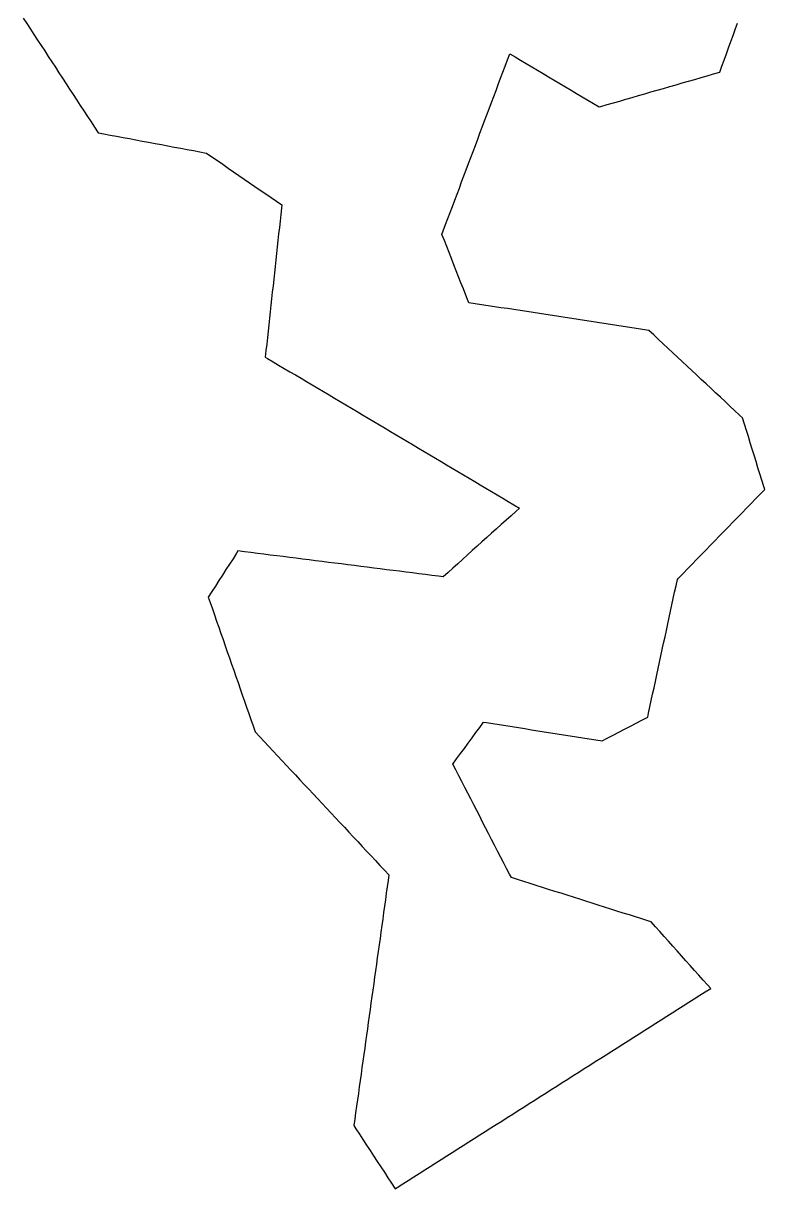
# Model space of a CAD drawing. Header units: millimetres. Extents: x 32 to 3054, y 42 to 5568.
# Drawn here: x 2665.9 to 2779.7, y 2964.3 to 3143.1 of the extents above; entities that cross this region are included whole.
import ezdxf

# ---------------------------------------------------------------- set-up
doc = ezdxf.new("R2010")
doc.units = ezdxf.units.MM
doc.layers.add('ALL_ISLANDS', color=7, linetype='Continuous')
doc.layers.add('OUTLINE_ISLAND_01', color=7, linetype='Continuous')

msp = doc.modelspace()

# ---------------------------------------------------------------- linework, layer by layer
at = {"layer": 'ALL_ISLANDS'}
msp.add_lwpolyline([(2665.8688, 3143.8988), (2666.4159, 3143.0617), (2666.963, 3142.2246), (2667.51, 3141.3875), (2668.0571, 3140.5504), (2668.6041, 3139.7133), (2669.1512, 3138.8762), (2669.6982, 3138.0391), (2670.2453, 3137.202), (2670.7923, 3136.3649), (2671.3394, 3135.5278), (2671.8864, 3134.6907), (2672.4335, 3133.8536), (2672.9805, 3133.0165), (2673.5276, 3132.1794), (2674.0746, 3131.3423), (2674.6217, 3130.5052), (2675.1687, 3129.6681), (2675.7158, 3128.831), (2676.2629, 3127.9939), (2676.8099, 3127.1568), (2677.357, 3126.3197), (2678.2326, 3126.1557), (2679.2155, 3125.9716), (2680.1984, 3125.7875), (2681.1813, 3125.6035), (2682.1642, 3125.4194), (2683.1471, 3125.2353), (2684.13, 3125.0512), (2685.1129, 3124.8671), (2686.0958, 3124.683), (2687.0787, 3124.4989), (2688.0616, 3124.3148), (2689.0446, 3124.1307), (2690.0275, 3123.9466), (2691.0104, 3123.7625), (2691.9933, 3123.5784), (2692.9762, 3123.3944), (2693.9591, 3123.2103), (2694.0067, 3123.1776), (2694.8315, 3122.6121), (2695.6563, 3122.0467), (2696.481, 3121.4812), (2697.3058, 3120.9157), (2698.1305, 3120.3502), (2698.9553, 3119.7847), (2699.7801, 3119.2193), (2700.6048, 3118.6538), (2701.4296, 3118.0883), (2702.2544, 3117.5228), (2703.0791, 3116.9574), (2703.9039, 3116.3919), (2704.7287, 3115.8264), (2705.5534, 3115.2609), (2705.5001, 3114.7706), (2705.3921, 3113.7764), (2705.284, 3112.7823), (2705.1759, 3111.7881), (2705.0679, 3110.794), (2704.9598, 3109.7998), (2704.8518, 3108.8057), (2704.7437, 3107.8116), (2704.6357, 3106.8174), (2704.5276, 3105.8233), (2704.4195, 3104.8291), (2704.3115, 3103.835), (2704.2034, 3102.8408), (2704.0954, 3101.8467), (2703.9873, 3100.8525), (2703.8792, 3099.8584), (2703.7712, 3098.8643), (2703.6631, 3097.8701), (2703.5551, 3096.876), (2703.447, 3095.8818), (2703.339, 3094.8877), (2703.2309, 3093.8935), (2703.1228, 3092.8994), (2703.0148, 3091.9052), (2703.3433, 3091.7103), (2704.2032, 3091.1998), (2705.0631, 3090.6894), (2705.9231, 3090.179), (2706.783, 3089.6686), (2707.6429, 3089.1581), (2708.5028, 3088.6477), (2709.3628, 3088.1373), (2710.2227, 3087.6269), (2711.0826, 3087.1165), (2711.9425, 3086.606), (2712.8025, 3086.0956), (2713.6624, 3085.5852), (2714.5223, 3085.0748), (2715.3822, 3084.5644), (2716.2422, 3084.0539), (2717.1021, 3083.5435), (2717.962, 3083.0331), (2718.8219, 3082.5227), (2719.6819, 3082.0123), (2720.5418, 3081.5018), (2721.4017, 3080.9914), (2722.2616, 3080.481), (2723.1216, 3079.9706), (2723.9815, 3079.4601), (2724.8414, 3078.9497), (2725.7013, 3078.4393), (2726.5613, 3077.9289), (2727.4212, 3077.4185), (2728.2811, 3076.908), (2729.141, 3076.3976), (2730.001, 3075.8872), (2730.8609, 3075.3768), (2731.7208, 3074.8664), (2732.5807, 3074.3559), (2733.4407, 3073.8455), (2734.3006, 3073.3351), (2735.1605, 3072.8247), (2736.0204, 3072.3143), (2736.8804, 3071.8038), (2737.7403, 3071.2934), (2738.6002, 3070.783), (2739.4601, 3070.2726), (2740.32, 3069.7621), (2741.18, 3069.2517), (2742.0399, 3068.7413), (2741.4807, 3068.2373), (2740.7379, 3067.5679), (2739.9951, 3066.8984), (2739.2523, 3066.2289), (2738.5094, 3065.5594), (2737.7666, 3064.8899), (2737.0238, 3064.2204), (2736.2809, 3063.5509), (2735.5381, 3062.8815), (2734.7953, 3062.212), (2734.0525, 3061.5425), (2733.3096, 3060.873), (2732.5668, 3060.2035), (2731.824, 3059.534), (2731.0812, 3058.8645), (2730.3383, 3058.1951), (2729.5861, 3058.2897), (2728.594, 3058.4145), (2727.6018, 3058.5393), (2726.6096, 3058.6641), (2725.6174, 3058.7889), (2724.6252, 3058.9138), (2723.6331, 3059.0386), (2722.6409, 3059.1634), (2721.6487, 3059.2882), (2720.6565, 3059.413), (2719.6643, 3059.5378), (2718.6722, 3059.6626), (2717.68, 3059.7874), (2716.6878, 3059.9123), (2715.6956, 3060.0371), (2714.7034, 3060.1619), (2713.7112, 3060.2867), (2712.7191, 3060.4115), (2711.7269, 3060.5363), (2710.7347, 3060.6611), (2709.7425, 3060.786), (2708.7503, 3060.9108), (2707.7582, 3061.0356), (2706.766, 3061.1604), (2705.7738, 3061.2852), (2704.7816, 3061.41), (2703.7894, 3061.5348), (2702.7973, 3061.6597), (2701.8051, 3061.7845), (2700.8129, 3061.9093), (2699.8207, 3062.0341), (2698.8285, 3062.1589), (2698.6054, 3061.8132), (2698.063, 3060.973), (2697.5207, 3060.1329), (2696.9783, 3059.2927), (2696.436, 3058.4526), (2695.8937, 3057.6124), (2695.3513, 3056.7723), (2694.809, 3055.9321), (2694.2666, 3055.092), (2694.563, 3054.2398), (2694.8914, 3053.2953), (2695.2199, 3052.3508), (2695.5484, 3051.4063), (2695.8768, 3050.4618), (2696.2053, 3049.5173), (2696.5338, 3048.5727), (2696.8622, 3047.6282), (2697.1907, 3046.6837), (2697.5192, 3045.7392), (2697.8477, 3044.7947), (2698.1761, 3043.8502), (2698.5046, 3042.9057), (2698.8331, 3041.9611), (2699.1615, 3041.0166), (2699.49, 3040.0721), (2699.8185, 3039.1276), (2700.147, 3038.1831), (2700.4754, 3037.2386), (2700.8039, 3036.2941), (2701.1324, 3035.3495), (2701.4608, 3034.405), (2701.4965, 3034.3669), (2702.1796, 3033.6366), (2702.8628, 3032.9063), (2703.5459, 3032.1761), (2704.2291, 3031.4458), (2704.9122, 3030.7155), (2705.5953, 3029.9852), (2706.2785, 3029.2549), (2706.9616, 3028.5246), (2707.6448, 3027.7943), (2708.3279, 3027.0641), (2709.0111, 3026.3338), (2709.6942, 3025.6035), (2710.3773, 3024.8732), (2711.0605, 3024.1429), (2711.7436, 3023.4126), (2712.4268, 3022.6823), (2713.1099, 3021.9521), (2713.7931, 3021.2218), (2714.4762, 3020.4915), (2715.1593, 3019.7612), (2715.8425, 3019.0309), (2716.5256, 3018.3006), (2717.2088, 3017.5704), (2717.8919, 3016.8401), (2718.575, 3016.1098), (2719.2582, 3015.3795), (2719.9413, 3014.6492), (2720.6245, 3013.9189), (2721.3076, 3013.1886), (2721.9908, 3012.4584), (2721.8737, 3011.6209), (2721.7354, 3010.6305), (2721.597, 3009.6402), (2721.4586, 3008.6498), (2721.3202, 3007.6594), (2721.1818, 3006.669), (2721.0434, 3005.6786), (2720.905, 3004.6883), (2720.7667, 3003.6979), (2720.6283, 3002.7075), (2720.4899, 3001.7171), (2720.3515, 3000.7267), (2720.2131, 2999.7364), (2720.0747, 2998.746), (2719.9363, 2997.7556), (2719.7979, 2996.7652), (2719.6596, 2995.7749), (2719.5212, 2994.7845), (2719.3828, 2993.7941), (2719.2444, 2992.8037), (2719.106, 2991.8133), (2718.9676, 2990.823), (2718.8292, 2989.8326), (2718.6909, 2988.8422), (2718.5525, 2987.8518), (2718.4141, 2986.8615), (2718.2757, 2985.8711), (2718.1373, 2984.8807), (2717.9989, 2983.8903), (2717.8605, 2982.8999), (2717.7221, 2981.9096), (2717.5838, 2980.9192), (2717.4454, 2979.9288), (2717.307, 2978.9384), (2717.1686, 2977.948), (2717.0302, 2976.9577), (2716.8918, 2975.9673), (2716.7534, 2974.9769), (2716.6151, 2973.9865), (2716.9182, 2973.5227), (2717.4654, 2972.6857), (2718.0126, 2971.8487), (2718.5597, 2971.0117), (2719.1069, 2970.1746), (2719.654, 2969.3376), (2720.2012, 2968.5006), (2720.7483, 2967.6635), (2721.2955, 2966.8265), (2721.8427, 2965.9895), (2722.3898, 2965.1525), (2722.937, 2964.3154), (2723.2643, 2964.523), (2724.1087, 2965.0587), (2724.9531, 2965.5943), (2725.7976, 2966.13), (2726.642, 2966.6656), (2727.4865, 2967.2012), (2728.3309, 2967.7369), (2729.1754, 2968.2725), (2730.0198, 2968.8082), (2730.8642, 2969.3438), (2731.7087, 2969.8795), (2732.5531, 2970.4151), (2733.3976, 2970.9508), (2734.242, 2971.4864), (2735.0865, 2972.022), (2735.9309, 2972.5577), (2736.7754, 2973.0933), (2737.6198, 2973.629), (2738.4642, 2974.1646), (2739.3087, 2974.7003), (2740.1531, 2975.2359), (2740.9976, 2975.7716), (2741.842, 2976.3072), (2742.6865, 2976.8428), (2743.5309, 2977.3785), (2744.3753, 2977.9141), (2745.2198, 2978.4498), (2746.0642, 2978.9854), (2746.9087, 2979.5211), (2747.7531, 2980.0567), (2748.5976, 2980.5924), (2749.442, 2981.128), (2750.2865, 2981.6636), (2751.1309, 2982.1993), (2751.9753, 2982.7349), (2752.8198, 2983.2706), (2753.6642, 2983.8062), (2754.5087, 2984.3419), (2755.3531, 2984.8775), (2756.1976, 2985.4132), (2757.042, 2985.9488), (2757.8864, 2986.4844), (2758.7309, 2987.0201), (2759.5753, 2987.5557), (2760.4198, 2988.0914), (2761.2642, 2988.627), (2762.1087, 2989.1627), (2762.9531, 2989.6983), (2763.7975, 2990.234), (2764.642, 2990.7696), (2765.4864, 2991.3052), (2766.3309, 2991.8409), (2767.1753, 2992.3765), (2768.0198, 2992.9122), (2768.8642, 2993.4478), (2769.7087, 2993.9835), (2770.5531, 2994.5191), (2771.3975, 2995.0548), (2770.9268, 2995.579), (2770.2587, 2996.3231), (2769.5906, 2997.0671), (2768.9225, 2997.8112), (2768.2544, 2998.5553), (2767.5863, 2999.2993), (2766.9182, 3000.0434), (2766.2501, 3000.7875), (2765.582, 3001.5316), (2764.9139, 3002.2756), (2764.2458, 3003.0197), (2763.5777, 3003.7638), (2762.9096, 3004.5079), (2762.2415, 3005.2519), (2761.7686, 3005.4019), (2760.8154, 3005.7042), (2759.8622, 3006.0066), (2758.909, 3006.3089), (2757.9558, 3006.6112), (2757.0026, 3006.9135), (2756.0494, 3007.2158), (2755.0962, 3007.5182), (2754.143, 3007.8205), (2753.1898, 3008.1228), (2752.2365, 3008.4251), (2751.2833, 3008.7274), (2750.3301, 3009.0298), (2749.3769, 3009.3321), (2748.4237, 3009.6344), (2747.4705, 3009.9367), (2746.5173, 3010.239), (2745.5641, 3010.5414), (2744.6109, 3010.8437), (2743.6577, 3011.146), (2742.7045, 3011.4483), (2741.7513, 3011.7506), (2740.7981, 3012.053), (2740.5279, 3012.5744), (2740.0679, 3013.4623), (2739.6078, 3014.3502), (2739.1478, 3015.2381), (2738.6878, 3016.126), (2738.2277, 3017.0139), (2737.7677, 3017.9018), (2737.3077, 3018.7897), (2736.8476, 3019.6776), (2736.3876, 3020.5655), (2735.9276, 3021.4534), (2735.4675, 3022.3413), (2735.0075, 3023.2292), (2734.5475, 3024.1171), (2734.0874, 3025.005), (2733.6274, 3025.8929), (2733.1674, 3026.7808), (2732.7073, 3027.6687), (2732.2473, 3028.5566), (2731.7872, 3029.4445), (2731.7967, 3029.4573), (2732.3892, 3030.2629), (2732.9817, 3031.0685), (2733.5742, 3031.874), (2734.1667, 3032.6796), (2734.7592, 3033.4852), (2735.3517, 3034.2907), (2735.9442, 3035.0963), (2736.5367, 3035.9019), (2736.9565, 3035.8355), (2737.9443, 3035.6793), (2738.932, 3035.5231), (2739.9197, 3035.3669), (2740.9074, 3035.2106), (2741.8952, 3035.0544), (2742.8829, 3034.8982), (2743.8706, 3034.742), (2744.8583, 3034.5858), (2745.8461, 3034.4296), (2746.8338, 3034.2734), (2747.8215, 3034.1172), (2748.8092, 3033.961), (2749.797, 3033.8048), (2750.7847, 3033.6486), (2751.7724, 3033.4924), (2752.7601, 3033.3362), (2753.7479, 3033.18), (2754.7356, 3033.0238), (2755.5186, 3033.4342), (2756.4043, 3033.8984), (2757.29, 3034.3626), (2758.1757, 3034.8268), (2759.0615, 3035.291), (2759.9472, 3035.7552), (2760.8329, 3036.2194), (2761.7186, 3036.6836), (2761.8454, 3037.2703), (2762.0565, 3038.2477), (2762.2677, 3039.2252), (2762.4789, 3040.2026), (2762.6901, 3041.1801), (2762.9012, 3042.1575), (2763.1124, 3043.135), (2763.3236, 3044.1124), (2763.5347, 3045.0899), (2763.7459, 3046.0673), (2763.9571, 3047.0448), (2764.1682, 3048.0222), (2764.3794, 3048.9997), (2764.5906, 3049.9771), (2764.8017, 3050.9546), (2765.0129, 3051.932), (2765.2241, 3052.9095), (2765.4352, 3053.8869), (2765.6464, 3054.8644), (2765.8576, 3055.8418), (2766.0687, 3056.8193), (2766.2799, 3057.7967), (2766.4489, 3057.9708), (2767.1455, 3058.6883), (2767.8421, 3059.4057), (2768.5387, 3060.1232), (2769.2353, 3060.8407), (2769.9319, 3061.5581), (2770.6285, 3062.2756), (2771.3251, 3062.993), (2772.0217, 3063.7105), (2772.7183, 3064.428), (2773.4149, 3065.1454), (2774.1115, 3065.8629), (2774.8081, 3066.5803), (2775.5047, 3067.2978), (2776.2013, 3068.0152), (2776.8979, 3068.7327), (2777.5945, 3069.4502), (2778.2911, 3070.1676), (2778.9877, 3070.8851), (2779.6843, 3071.6025), (2779.5417, 3072.0625), (2779.2454, 3073.0176), (2778.9491, 3073.9727), (2778.6528, 3074.9278), (2778.3565, 3075.8829), (2778.0602, 3076.838), (2777.7639, 3077.7931), (2777.4676, 3078.7482), (2777.1713, 3079.7033), (2776.875, 3080.6584), (2776.5787, 3081.6135), (2776.2824, 3082.5686), (2775.7994, 3083.0196), (2775.0685, 3083.7021), (2774.3376, 3084.3846), (2773.6067, 3085.0671), (2772.8758, 3085.7496), (2772.1449, 3086.4321), (2771.414, 3087.1146), (2770.6831, 3087.7971), (2769.9522, 3088.4795), (2769.2213, 3089.162), (2768.4905, 3089.8445), (2767.7596, 3090.527), (2767.0287, 3091.2095), (2766.2978, 3091.892), (2765.5669, 3092.5745), (2764.836, 3093.257), (2764.1051, 3093.9395), (2763.3742, 3094.622), (2762.6433, 3095.3045), (2761.9124, 3095.987), (2760.9342, 3096.1376), (2759.9459, 3096.2899), (2758.9575, 3096.4421), (2757.9692, 3096.5944), (2756.9808, 3096.7466), (2755.9925, 3096.8989), (2755.0042, 3097.0511), (2754.0158, 3097.2034), (2753.0275, 3097.3556), (2752.0391, 3097.5079), (2751.0508, 3097.6602), (2750.0625, 3097.8124), (2749.0741, 3097.9647), (2748.0858, 3098.1169), (2747.0974, 3098.2692), (2746.1091, 3098.4214), (2745.1207, 3098.5737), (2744.1324, 3098.7259), (2743.1441, 3098.8782), (2742.1557, 3099.0304), (2741.1674, 3099.1827), (2740.179, 3099.3349), (2739.1907, 3099.4872), (2738.2024, 3099.6394), (2737.214, 3099.7917), (2736.2257, 3099.9439), (2735.2373, 3100.0962), (2734.249, 3100.2484), (2734.1539, 3100.4909), (2733.789, 3101.4219), (2733.424, 3102.353), (2733.0591, 3103.284), (2732.6941, 3104.215), (2732.3291, 3105.146), (2731.9642, 3106.0771), (2731.5992, 3107.0081), (2731.2343, 3107.9391), (2730.8693, 3108.8701), (2730.5044, 3109.8012), (2730.1394, 3110.7322), (2730.348, 3111.2872), (2730.6999, 3112.2233), (2731.0517, 3113.1594), (2731.4035, 3114.0954), (2731.7554, 3115.0315), (2732.1072, 3115.9675), (2732.4591, 3116.9036), (2732.8109, 3117.8397), (2733.1627, 3118.7757), (2733.5146, 3119.7118), (2733.8664, 3120.6478), (2734.2183, 3121.5839), (2734.5701, 3122.52), (2734.9219, 3123.456), (2735.2738, 3124.3921), (2735.6256, 3125.3281), (2735.9775, 3126.2642), (2736.3293, 3127.2003), (2736.6811, 3128.1363), (2737.033, 3129.0724), (2737.3848, 3130.0084), (2737.7367, 3130.9445), (2738.0885, 3131.8806), (2738.4403, 3132.8166), (2738.7922, 3133.7527), (2739.144, 3134.6887), (2739.4959, 3135.6248), (2739.8477, 3136.5609), (2740.1995, 3137.4969), (2740.5514, 3138.433), (2741.3584, 3137.9527), (2742.2177, 3137.4413), (2743.0771, 3136.9299), (2743.9364, 3136.4185), (2744.7958, 3135.9071), (2745.6551, 3135.3957), (2746.5144, 3134.8843), (2747.3738, 3134.3729), (2748.2331, 3133.8615), (2749.0925, 3133.3501), (2749.9518, 3132.8387), (2750.8112, 3132.3273), (2751.6705, 3131.8159), (2752.5298, 3131.3045), (2753.3892, 3130.7931), (2754.2485, 3130.2817), (2754.5367, 3130.3648), (2755.4976, 3130.6417), (2756.4585, 3130.9186), (2757.4194, 3131.1955), (2758.3803, 3131.4724), (2759.3412, 3131.7494), (2760.3021, 3132.0263), (2761.263, 3132.3032), (2762.2239, 3132.5801), (2763.1848, 3132.857), (2764.1457, 3133.1339), (2765.1066, 3133.4108), (2766.0674, 3133.6877), (2767.0283, 3133.9647), (2767.9892, 3134.2416), (2768.9501, 3134.5185), (2769.911, 3134.7954), (2770.8719, 3135.0723), (2771.8328, 3135.3492), (2772.7937, 3135.6261), (2773.1227, 3136.5386), (2773.4619, 3137.4793), (2773.8011, 3138.42), (2774.1404, 3139.3607), (2774.4796, 3140.3014), (2774.8188, 3141.2422), (2775.158, 3142.1829), (2775.4972, 3143.1236)], dxfattribs=at)
at = {"layer": 'OUTLINE_ISLAND_01'}
msp.add_lwpolyline([(2665.8688, 3143.8988), (2666.4159, 3143.0617), (2666.963, 3142.2246), (2667.51, 3141.3875), (2668.0571, 3140.5504), (2668.6041, 3139.7133), (2669.1512, 3138.8762), (2669.6982, 3138.0391), (2670.2453, 3137.202), (2670.7923, 3136.3649), (2671.3394, 3135.5278), (2671.8864, 3134.6907), (2672.4335, 3133.8536), (2672.9805, 3133.0165), (2673.5276, 3132.1794), (2674.0746, 3131.3423), (2674.6217, 3130.5052), (2675.1687, 3129.6681), (2675.7158, 3128.831), (2676.2629, 3127.9939), (2676.8099, 3127.1568), (2677.357, 3126.3197), (2678.2326, 3126.1557), (2679.2155, 3125.9716), (2680.1984, 3125.7875), (2681.1813, 3125.6035), (2682.1642, 3125.4194), (2683.1471, 3125.2353), (2684.13, 3125.0512), (2685.1129, 3124.8671), (2686.0958, 3124.683), (2687.0787, 3124.4989), (2688.0616, 3124.3148), (2689.0446, 3124.1307), (2690.0275, 3123.9466), (2691.0104, 3123.7625), (2691.9933, 3123.5784), (2692.9762, 3123.3944), (2693.9591, 3123.2103), (2694.0067, 3123.1776), (2694.8315, 3122.6121), (2695.6563, 3122.0467), (2696.481, 3121.4812), (2697.3058, 3120.9157), (2698.1305, 3120.3502), (2698.9553, 3119.7847), (2699.7801, 3119.2193), (2700.6048, 3118.6538), (2701.4296, 3118.0883), (2702.2544, 3117.5228), (2703.0791, 3116.9574), (2703.9039, 3116.3919), (2704.7287, 3115.8264), (2705.5534, 3115.2609), (2705.5001, 3114.7706), (2705.3921, 3113.7764), (2705.284, 3112.7823), (2705.1759, 3111.7881), (2705.0679, 3110.794), (2704.9598, 3109.7998), (2704.8518, 3108.8057), (2704.7437, 3107.8116), (2704.6357, 3106.8174), (2704.5276, 3105.8233), (2704.4195, 3104.8291), (2704.3115, 3103.835), (2704.2034, 3102.8408), (2704.0954, 3101.8467), (2703.9873, 3100.8525), (2703.8792, 3099.8584), (2703.7712, 3098.8643), (2703.6631, 3097.8701), (2703.5551, 3096.876), (2703.447, 3095.8818), (2703.339, 3094.8877), (2703.2309, 3093.8935), (2703.1228, 3092.8994), (2703.0148, 3091.9052), (2703.3433, 3091.7103), (2704.2032, 3091.1998), (2705.0631, 3090.6894), (2705.9231, 3090.179), (2706.783, 3089.6686), (2707.6429, 3089.1581), (2708.5028, 3088.6477), (2709.3628, 3088.1373), (2710.2227, 3087.6269), (2711.0826, 3087.1165), (2711.9425, 3086.606), (2712.8025, 3086.0956), (2713.6624, 3085.5852), (2714.5223, 3085.0748), (2715.3822, 3084.5644), (2716.2422, 3084.0539), (2717.1021, 3083.5435), (2717.962, 3083.0331), (2718.8219, 3082.5227), (2719.6819, 3082.0123), (2720.5418, 3081.5018), (2721.4017, 3080.9914), (2722.2616, 3080.481), (2723.1216, 3079.9706), (2723.9815, 3079.4601), (2724.8414, 3078.9497), (2725.7013, 3078.4393), (2726.5613, 3077.9289), (2727.4212, 3077.4185), (2728.2811, 3076.908), (2729.141, 3076.3976), (2730.001, 3075.8872), (2730.8609, 3075.3768), (2731.7208, 3074.8664), (2732.5807, 3074.3559), (2733.4407, 3073.8455), (2734.3006, 3073.3351), (2735.1605, 3072.8247), (2736.0204, 3072.3143), (2736.8804, 3071.8038), (2737.7403, 3071.2934), (2738.6002, 3070.783), (2739.4601, 3070.2726), (2740.32, 3069.7621), (2741.18, 3069.2517), (2742.0399, 3068.7413), (2741.4807, 3068.2373), (2740.7379, 3067.5679), (2739.9951, 3066.8984), (2739.2523, 3066.2289), (2738.5094, 3065.5594), (2737.7666, 3064.8899), (2737.0238, 3064.2204), (2736.2809, 3063.5509), (2735.5381, 3062.8815), (2734.7953, 3062.212), (2734.0525, 3061.5425), (2733.3096, 3060.873), (2732.5668, 3060.2035), (2731.824, 3059.534), (2731.0812, 3058.8645), (2730.3383, 3058.1951), (2729.5861, 3058.2897), (2728.594, 3058.4145), (2727.6018, 3058.5393), (2726.6096, 3058.6641), (2725.6174, 3058.7889), (2724.6252, 3058.9138), (2723.6331, 3059.0386), (2722.6409, 3059.1634), (2721.6487, 3059.2882), (2720.6565, 3059.413), (2719.6643, 3059.5378), (2718.6722, 3059.6626), (2717.68, 3059.7874), (2716.6878, 3059.9123), (2715.6956, 3060.0371), (2714.7034, 3060.1619), (2713.7112, 3060.2867), (2712.7191, 3060.4115), (2711.7269, 3060.5363), (2710.7347, 3060.6611), (2709.7425, 3060.786), (2708.7503, 3060.9108), (2707.7582, 3061.0356), (2706.766, 3061.1604), (2705.7738, 3061.2852), (2704.7816, 3061.41), (2703.7894, 3061.5348), (2702.7973, 3061.6597), (2701.8051, 3061.7845), (2700.8129, 3061.9093), (2699.8207, 3062.0341), (2698.8285, 3062.1589), (2698.6054, 3061.8132), (2698.063, 3060.973), (2697.5207, 3060.1329), (2696.9783, 3059.2927), (2696.436, 3058.4526), (2695.8937, 3057.6124), (2695.3513, 3056.7723), (2694.809, 3055.9321), (2694.2666, 3055.092), (2694.563, 3054.2398), (2694.8914, 3053.2953), (2695.2199, 3052.3508), (2695.5484, 3051.4063), (2695.8768, 3050.4618), (2696.2053, 3049.5173), (2696.5338, 3048.5727), (2696.8622, 3047.6282), (2697.1907, 3046.6837), (2697.5192, 3045.7392), (2697.8477, 3044.7947), (2698.1761, 3043.8502), (2698.5046, 3042.9057), (2698.8331, 3041.9611), (2699.1615, 3041.0166), (2699.49, 3040.0721), (2699.8185, 3039.1276), (2700.147, 3038.1831), (2700.4754, 3037.2386), (2700.8039, 3036.2941), (2701.1324, 3035.3495), (2701.4608, 3034.405), (2701.4965, 3034.3669), (2702.1796, 3033.6366), (2702.8628, 3032.9063), (2703.5459, 3032.1761), (2704.2291, 3031.4458), (2704.9122, 3030.7155), (2705.5953, 3029.9852), (2706.2785, 3029.2549), (2706.9616, 3028.5246), (2707.6448, 3027.7943), (2708.3279, 3027.0641), (2709.0111, 3026.3338), (2709.6942, 3025.6035), (2710.3773, 3024.8732), (2711.0605, 3024.1429), (2711.7436, 3023.4126), (2712.4268, 3022.6823), (2713.1099, 3021.9521), (2713.7931, 3021.2218), (2714.4762, 3020.4915), (2715.1593, 3019.7612), (2715.8425, 3019.0309), (2716.5256, 3018.3006), (2717.2088, 3017.5704), (2717.8919, 3016.8401), (2718.575, 3016.1098), (2719.2582, 3015.3795), (2719.9413, 3014.6492), (2720.6245, 3013.9189), (2721.3076, 3013.1886), (2721.9908, 3012.4584), (2721.8737, 3011.6209), (2721.7354, 3010.6305), (2721.597, 3009.6402), (2721.4586, 3008.6498), (2721.3202, 3007.6594), (2721.1818, 3006.669), (2721.0434, 3005.6786), (2720.905, 3004.6883), (2720.7667, 3003.6979), (2720.6283, 3002.7075), (2720.4899, 3001.7171), (2720.3515, 3000.7267), (2720.2131, 2999.7364), (2720.0747, 2998.746), (2719.9363, 2997.7556), (2719.7979, 2996.7652), (2719.6596, 2995.7749), (2719.5212, 2994.7845), (2719.3828, 2993.7941), (2719.2444, 2992.8037), (2719.106, 2991.8133), (2718.9676, 2990.823), (2718.8292, 2989.8326), (2718.6909, 2988.8422), (2718.5525, 2987.8518), (2718.4141, 2986.8615), (2718.2757, 2985.8711), (2718.1373, 2984.8807), (2717.9989, 2983.8903), (2717.8605, 2982.8999), (2717.7221, 2981.9096), (2717.5838, 2980.9192), (2717.4454, 2979.9288), (2717.307, 2978.9384), (2717.1686, 2977.948), (2717.0302, 2976.9577), (2716.8918, 2975.9673), (2716.7534, 2974.9769), (2716.6151, 2973.9865), (2716.9182, 2973.5227), (2717.4654, 2972.6857), (2718.0126, 2971.8487), (2718.5597, 2971.0117), (2719.1069, 2970.1746), (2719.654, 2969.3376), (2720.2012, 2968.5006), (2720.7483, 2967.6635), (2721.2955, 2966.8265), (2721.8427, 2965.9895), (2722.3898, 2965.1525), (2722.937, 2964.3154), (2723.2643, 2964.523), (2724.1087, 2965.0587), (2724.9531, 2965.5943), (2725.7976, 2966.13), (2726.642, 2966.6656), (2727.4865, 2967.2012), (2728.3309, 2967.7369), (2729.1754, 2968.2725), (2730.0198, 2968.8082), (2730.8642, 2969.3438), (2731.7087, 2969.8795), (2732.5531, 2970.4151), (2733.3976, 2970.9508), (2734.242, 2971.4864), (2735.0865, 2972.022), (2735.9309, 2972.5577), (2736.7754, 2973.0933), (2737.6198, 2973.629), (2738.4642, 2974.1646), (2739.3087, 2974.7003), (2740.1531, 2975.2359), (2740.9976, 2975.7716), (2741.842, 2976.3072), (2742.6865, 2976.8428), (2743.5309, 2977.3785), (2744.3753, 2977.9141), (2745.2198, 2978.4498), (2746.0642, 2978.9854), (2746.9087, 2979.5211), (2747.7531, 2980.0567), (2748.5976, 2980.5924), (2749.442, 2981.128), (2750.2865, 2981.6636), (2751.1309, 2982.1993), (2751.9753, 2982.7349), (2752.8198, 2983.2706), (2753.6642, 2983.8062), (2754.5087, 2984.3419), (2755.3531, 2984.8775), (2756.1976, 2985.4132), (2757.042, 2985.9488), (2757.8864, 2986.4844), (2758.7309, 2987.0201), (2759.5753, 2987.5557), (2760.4198, 2988.0914), (2761.2642, 2988.627), (2762.1087, 2989.1627), (2762.9531, 2989.6983), (2763.7975, 2990.234), (2764.642, 2990.7696), (2765.4864, 2991.3052), (2766.3309, 2991.8409), (2767.1753, 2992.3765), (2768.0198, 2992.9122), (2768.8642, 2993.4478), (2769.7087, 2993.9835), (2770.5531, 2994.5191), (2771.3975, 2995.0548), (2770.9268, 2995.579), (2770.2587, 2996.3231), (2769.5906, 2997.0671), (2768.9225, 2997.8112), (2768.2544, 2998.5553), (2767.5863, 2999.2993), (2766.9182, 3000.0434), (2766.2501, 3000.7875), (2765.582, 3001.5316), (2764.9139, 3002.2756), (2764.2458, 3003.0197), (2763.5777, 3003.7638), (2762.9096, 3004.5079), (2762.2415, 3005.2519), (2761.7686, 3005.4019), (2760.8154, 3005.7042), (2759.8622, 3006.0066), (2758.909, 3006.3089), (2757.9558, 3006.6112), (2757.0026, 3006.9135), (2756.0494, 3007.2158), (2755.0962, 3007.5182), (2754.143, 3007.8205), (2753.1898, 3008.1228), (2752.2365, 3008.4251), (2751.2833, 3008.7274), (2750.3301, 3009.0298), (2749.3769, 3009.3321), (2748.4237, 3009.6344), (2747.4705, 3009.9367), (2746.5173, 3010.239), (2745.5641, 3010.5414), (2744.6109, 3010.8437), (2743.6577, 3011.146), (2742.7045, 3011.4483), (2741.7513, 3011.7506), (2740.7981, 3012.053), (2740.5279, 3012.5744), (2740.0679, 3013.4623), (2739.6078, 3014.3502), (2739.1478, 3015.2381), (2738.6878, 3016.126), (2738.2277, 3017.0139), (2737.7677, 3017.9018), (2737.3077, 3018.7897), (2736.8476, 3019.6776), (2736.3876, 3020.5655), (2735.9276, 3021.4534), (2735.4675, 3022.3413), (2735.0075, 3023.2292), (2734.5475, 3024.1171), (2734.0874, 3025.005), (2733.6274, 3025.8929), (2733.1674, 3026.7808), (2732.7073, 3027.6687), (2732.2473, 3028.5566), (2731.7872, 3029.4445), (2731.7967, 3029.4573), (2732.3892, 3030.2629), (2732.9817, 3031.0685), (2733.5742, 3031.874), (2734.1667, 3032.6796), (2734.7592, 3033.4852), (2735.3517, 3034.2907), (2735.9442, 3035.0963), (2736.5367, 3035.9019), (2736.9565, 3035.8355), (2737.9443, 3035.6793), (2738.932, 3035.5231), (2739.9197, 3035.3669), (2740.9074, 3035.2106), (2741.8952, 3035.0544), (2742.8829, 3034.8982), (2743.8706, 3034.742), (2744.8583, 3034.5858), (2745.8461, 3034.4296), (2746.8338, 3034.2734), (2747.8215, 3034.1172), (2748.8092, 3033.961), (2749.797, 3033.8048), (2750.7847, 3033.6486), (2751.7724, 3033.4924), (2752.7601, 3033.3362), (2753.7479, 3033.18), (2754.7356, 3033.0238), (2755.5186, 3033.4342), (2756.4043, 3033.8984), (2757.29, 3034.3626), (2758.1757, 3034.8268), (2759.0615, 3035.291), (2759.9472, 3035.7552), (2760.8329, 3036.2194), (2761.7186, 3036.6836), (2761.8454, 3037.2703), (2762.0565, 3038.2477), (2762.2677, 3039.2252), (2762.4789, 3040.2026), (2762.6901, 3041.1801), (2762.9012, 3042.1575), (2763.1124, 3043.135), (2763.3236, 3044.1124), (2763.5347, 3045.0899), (2763.7459, 3046.0673), (2763.9571, 3047.0448), (2764.1682, 3048.0222), (2764.3794, 3048.9997), (2764.5906, 3049.9771), (2764.8017, 3050.9546), (2765.0129, 3051.932), (2765.2241, 3052.9095), (2765.4352, 3053.8869), (2765.6464, 3054.8644), (2765.8576, 3055.8418), (2766.0687, 3056.8193), (2766.2799, 3057.7967), (2766.4489, 3057.9708), (2767.1455, 3058.6883), (2767.8421, 3059.4057), (2768.5387, 3060.1232), (2769.2353, 3060.8407), (2769.9319, 3061.5581), (2770.6285, 3062.2756), (2771.3251, 3062.993), (2772.0217, 3063.7105), (2772.7183, 3064.428), (2773.4149, 3065.1454), (2774.1115, 3065.8629), (2774.8081, 3066.5803), (2775.5047, 3067.2978), (2776.2013, 3068.0152), (2776.8979, 3068.7327), (2777.5945, 3069.4502), (2778.2911, 3070.1676), (2778.9877, 3070.8851), (2779.6843, 3071.6025), (2779.5417, 3072.0625), (2779.2454, 3073.0176), (2778.9491, 3073.9727), (2778.6528, 3074.9278), (2778.3565, 3075.8829), (2778.0602, 3076.838), (2777.7639, 3077.7931), (2777.4676, 3078.7482), (2777.1713, 3079.7033), (2776.875, 3080.6584), (2776.5787, 3081.6135), (2776.2824, 3082.5686), (2775.7994, 3083.0196), (2775.0685, 3083.7021), (2774.3376, 3084.3846), (2773.6067, 3085.0671), (2772.8758, 3085.7496), (2772.1449, 3086.4321), (2771.414, 3087.1146), (2770.6831, 3087.7971), (2769.9522, 3088.4795), (2769.2213, 3089.162), (2768.4905, 3089.8445), (2767.7596, 3090.527), (2767.0287, 3091.2095), (2766.2978, 3091.892), (2765.5669, 3092.5745), (2764.836, 3093.257), (2764.1051, 3093.9395), (2763.3742, 3094.622), (2762.6433, 3095.3045), (2761.9124, 3095.987), (2760.9342, 3096.1376), (2759.9459, 3096.2899), (2758.9575, 3096.4421), (2757.9692, 3096.5944), (2756.9808, 3096.7466), (2755.9925, 3096.8989), (2755.0042, 3097.0511), (2754.0158, 3097.2034), (2753.0275, 3097.3556), (2752.0391, 3097.5079), (2751.0508, 3097.6602), (2750.0625, 3097.8124), (2749.0741, 3097.9647), (2748.0858, 3098.1169), (2747.0974, 3098.2692), (2746.1091, 3098.4214), (2745.1207, 3098.5737), (2744.1324, 3098.7259), (2743.1441, 3098.8782), (2742.1557, 3099.0304), (2741.1674, 3099.1827), (2740.179, 3099.3349), (2739.1907, 3099.4872), (2738.2024, 3099.6394), (2737.214, 3099.7917), (2736.2257, 3099.9439), (2735.2373, 3100.0962), (2734.249, 3100.2484), (2734.1539, 3100.4909), (2733.789, 3101.4219), (2733.424, 3102.353), (2733.0591, 3103.284), (2732.6941, 3104.215), (2732.3291, 3105.146), (2731.9642, 3106.0771), (2731.5992, 3107.0081), (2731.2343, 3107.9391), (2730.8693, 3108.8701), (2730.5044, 3109.8012), (2730.1394, 3110.7322), (2730.348, 3111.2872), (2730.6999, 3112.2233), (2731.0517, 3113.1594), (2731.4035, 3114.0954), (2731.7554, 3115.0315), (2732.1072, 3115.9675), (2732.4591, 3116.9036), (2732.8109, 3117.8397), (2733.1627, 3118.7757), (2733.5146, 3119.7118), (2733.8664, 3120.6478), (2734.2183, 3121.5839), (2734.5701, 3122.52), (2734.9219, 3123.456), (2735.2738, 3124.3921), (2735.6256, 3125.3281), (2735.9775, 3126.2642), (2736.3293, 3127.2003), (2736.6811, 3128.1363), (2737.033, 3129.0724), (2737.3848, 3130.0084), (2737.7367, 3130.9445), (2738.0885, 3131.8806), (2738.4403, 3132.8166), (2738.7922, 3133.7527), (2739.144, 3134.6887), (2739.4959, 3135.6248), (2739.8477, 3136.5609), (2740.1995, 3137.4969), (2740.5514, 3138.433), (2741.3584, 3137.9527), (2742.2177, 3137.4413), (2743.0771, 3136.9299), (2743.9364, 3136.4185), (2744.7958, 3135.9071), (2745.6551, 3135.3957), (2746.5144, 3134.8843), (2747.3738, 3134.3729), (2748.2331, 3133.8615), (2749.0925, 3133.3501), (2749.9518, 3132.8387), (2750.8112, 3132.3273), (2751.6705, 3131.8159), (2752.5298, 3131.3045), (2753.3892, 3130.7931), (2754.2485, 3130.2817), (2754.5367, 3130.3648), (2755.4976, 3130.6417), (2756.4585, 3130.9186), (2757.4194, 3131.1955), (2758.3803, 3131.4724), (2759.3412, 3131.7494), (2760.3021, 3132.0263), (2761.263, 3132.3032), (2762.2239, 3132.5801), (2763.1848, 3132.857), (2764.1457, 3133.1339), (2765.1066, 3133.4108), (2766.0674, 3133.6877), (2767.0283, 3133.9647), (2767.9892, 3134.2416), (2768.9501, 3134.5185), (2769.911, 3134.7954), (2770.8719, 3135.0723), (2771.8328, 3135.3492), (2772.7937, 3135.6261), (2773.1227, 3136.5386), (2773.4619, 3137.4793), (2773.8011, 3138.42), (2774.1404, 3139.3607), (2774.4796, 3140.3014), (2774.8188, 3141.2422), (2775.158, 3142.1829), (2775.4972, 3143.1236)], dxfattribs=at)

doc.saveas('drawing.dxf')
